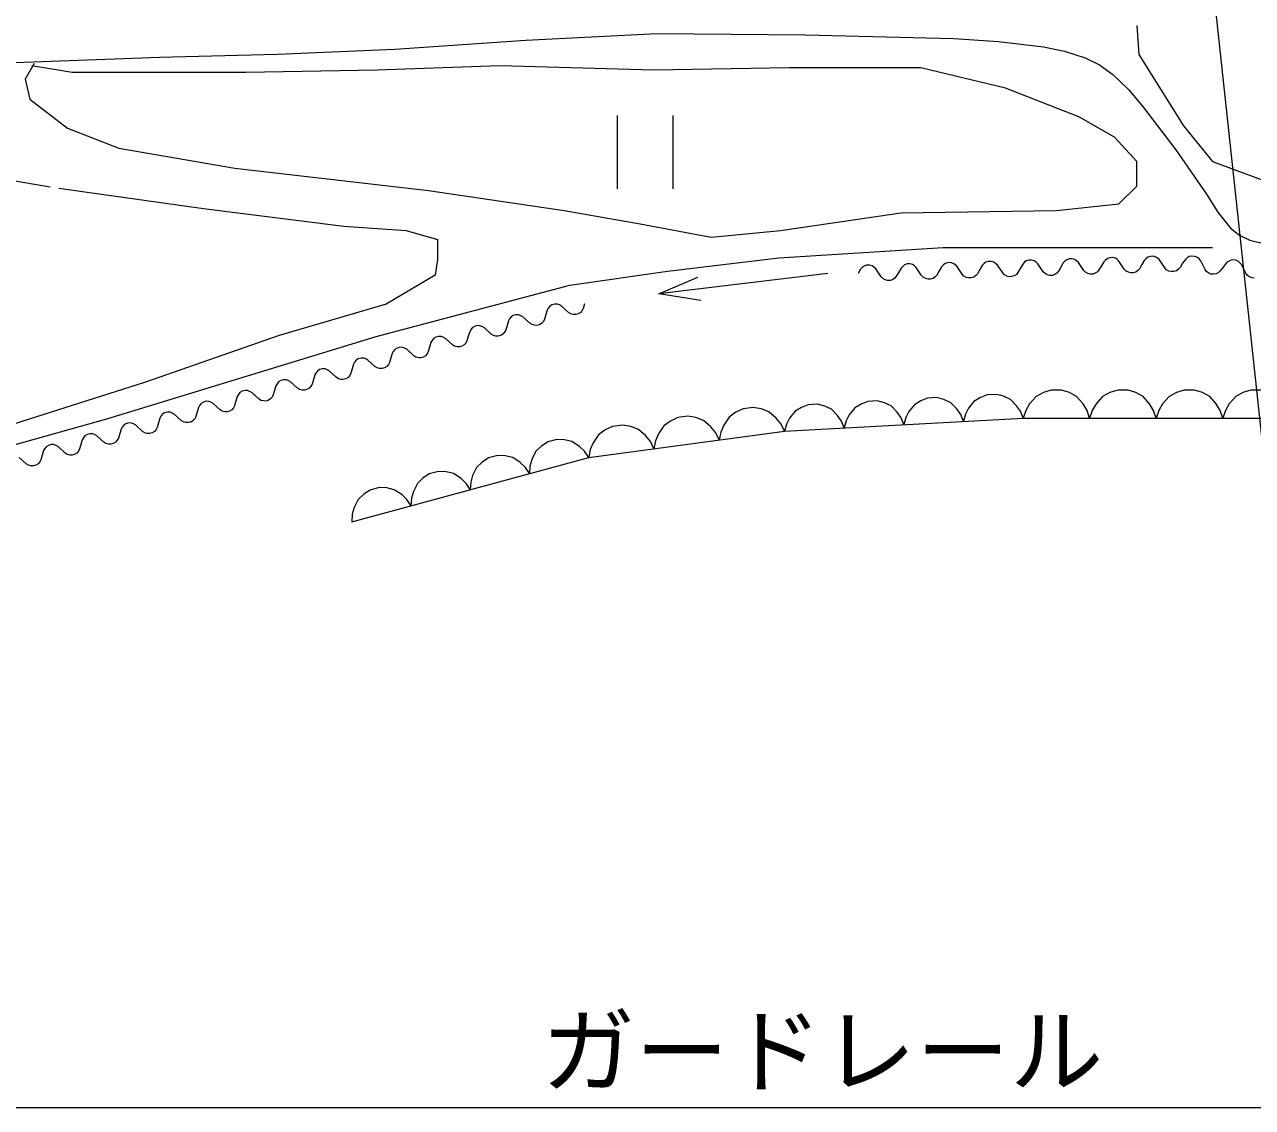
# Model space of a CAD drawing. Units: millimetres, scale not verified. Extents: x -625 to 708542, y -625 to 359900.
# Drawn here: x 101290 to 131438, y 228672 to 255253 of the extents above; entities that cross this region are included whole.
import ezdxf
from ezdxf.enums import TextEntityAlignment as Align

# ---------------------------------------------------------------- set-up
doc = ezdxf.new("R2010")
doc.units = ezdxf.units.MM
doc.header["$LTSCALE"] = 1000
doc.linetypes.add('DASHED', pattern=[7.5, 6, -1.5])
doc.layers.add('S-SUV', color=7, linetype='Continuous', lineweight=13)
doc.styles.add('ＭＳ ゴシック', font='')
doc.styles.get('ＭＳ ゴシック').set_extended_font_data('MS Gothic')

msp = doc.modelspace()

# ---------------------------------------------------------------- linework, layer by layer
at = {"layer": 'S-SUV'}
for p, q in [((133133, 231473), (129905, 261544)), ((110382, 254651), (113601, 254872)), ((113601, 254872), (116821, 255032)), ((116821, 255032), (120460, 255001)), ((120460, 255001), (124108, 254909)), ((124108, 254909), (125202, 254839)), ((125202, 254839), (126309, 254707)), ((101060, 254319), (104603, 254456)), ((104603, 254456), (107489, 254523)), ((107489, 254523), (110382, 254651)), ((126309, 254707), (126827, 254602)), ((126827, 254602), (127330, 254439)), ((127330, 254439), (127681, 254263)), ((127681, 254263), (128009, 254029)), ((128009, 254029), (128406, 253648)), ((128406, 253648), (128765, 253218)), ((115837, 253023), (115837, 251223)), ((117218, 251223), (117218, 253023)), ((128765, 253218), (129559, 252176)), ((129559, 252176), (130310, 251088)), ((130310, 251088), (130588, 250647)), ((130588, 250647), (130903, 250258)), ((130903, 250258), (131118, 250087)), ((131118, 250087), (131373, 249964)), ((131373, 249964), (131744, 249874)), ((119812, 249527), (123843, 249778)), ((123843, 249778), (125311, 249778)), ((125311, 249778), (130460, 249778)), ((117073, 249199), (119812, 249527)), ((121903, 249326), (121855, 249287)), ((121965, 249345), (121903, 249326)), ((122035, 249347), (121965, 249345)), ((122100, 249329), (122035, 249347)), ((122143, 249298), (122100, 249329)), ((122850, 249318), (122811, 249277)), ((122899, 249357), (122850, 249318)), ((122960, 249376), (122899, 249357)), ((123030, 249378), (122960, 249376)), ((123095, 249360), (123030, 249378)), ((123139, 249329), (123095, 249360)), ((123185, 249288), (123139, 249329)), ((123845, 249349), (123807, 249308)), ((123894, 249388), (123845, 249349)), ((123956, 249407), (123894, 249388)), ((124025, 249409), (123956, 249407)), ((124091, 249391), (124025, 249409)), ((124134, 249360), (124091, 249391)), ((124180, 249319), (124134, 249360)), ((124311, 249124), (124180, 249319)), ((124802, 249339), (124743, 249237)), ((124841, 249380), (124802, 249339)), ((124889, 249419), (124841, 249380)), ((124951, 249438), (124889, 249419)), ((125021, 249440), (124951, 249438)), ((125086, 249422), (125021, 249440)), ((125129, 249391), (125086, 249422)), ((125175, 249351), (125129, 249391)), ((125306, 249155), (125175, 249351)), ((125797, 249370), (125738, 249269)), ((125836, 249411), (125797, 249370)), ((125884, 249450), (125836, 249411)), ((125946, 249469), (125884, 249450)), ((126016, 249471), (125946, 249469)), ((126081, 249454), (126016, 249471)), ((126124, 249423), (126081, 249454)), ((126171, 249382), (126124, 249423)), ((126301, 249186), (126171, 249382)), ((126793, 249401), (126734, 249300)), ((126831, 249442), (126793, 249401)), ((126880, 249481), (126831, 249442)), ((126941, 249500), (126880, 249481)), ((127011, 249503), (126941, 249500)), ((127076, 249485), (127011, 249503)), ((127120, 249454), (127076, 249485)), ((127166, 249413), (127120, 249454)), ((127296, 249218), (127166, 249413)), ((127729, 249331), (127670, 249229)), ((127788, 249432), (127729, 249331)), ((127826, 249473), (127788, 249432)), ((127875, 249512), (127826, 249473)), ((127937, 249531), (127875, 249512)), ((128006, 249534), (127937, 249531)), ((128072, 249516), (128006, 249534)), ((128115, 249485), (128072, 249516)), ((128161, 249444), (128115, 249485)), ((128292, 249249), (128161, 249444)), ((128724, 249362), (128665, 249260)), ((128783, 249463), (128724, 249362)), ((128822, 249504), (128783, 249463)), ((128870, 249543), (128822, 249504)), ((128932, 249563), (128870, 249543)), ((129002, 249565), (128932, 249563)), ((129067, 249547), (129002, 249565)), ((129110, 249516), (129067, 249547)), ((129156, 249475), (129110, 249516)), ((129287, 249280), (129156, 249475)), ((129719, 249393), (129660, 249291)), ((129791, 249487), (129719, 249393)), ((129835, 249524), (129791, 249487)), ((129888, 249557), (129835, 249524)), ((129953, 249568), (129888, 249557)), ((130023, 249562), (129953, 249568)), ((130086, 249536), (130023, 249562)), ((130126, 249499), (130086, 249536)), ((130167, 249453), (130126, 249499)), ((130273, 249241), (130167, 249453)), ((130793, 249395), (130721, 249301)), ((130836, 249432), (130793, 249395)), ((130890, 249464), (130836, 249432)), ((130954, 249476), (130890, 249464)), ((131024, 249470), (130954, 249476)), ((131087, 249444), (131024, 249470)), ((131127, 249407), (131087, 249444)), ((131168, 249361), (131127, 249407)), ((131275, 249149), (131168, 249361)), ((114682, 248852), (117073, 249199)), ((121011, 249144), (116864, 248646)), ((116864, 248646), (117822, 249049)), ((121816, 249246), (121757, 249144)), ((121855, 249287), (121816, 249246)), ((122189, 249257), (122143, 249298)), ((122320, 249062), (122189, 249257)), ((122364, 249016), (122320, 249062)), ((122420, 248985), (122364, 249016)), ((122655, 249028), (122604, 248991)), ((122693, 249074), (122655, 249028)), ((122752, 249175), (122693, 249074)), ((122811, 249277), (122752, 249175)), ((123315, 249093), (123185, 249288)), ((123359, 249047), (123315, 249093)), ((123415, 249017), (123359, 249047)), ((123473, 249001), (123415, 249017)), ((123599, 249022), (123535, 249003)), ((123650, 249059), (123599, 249022)), ((123689, 249105), (123650, 249059)), ((123748, 249206), (123689, 249105)), ((123807, 249308), (123748, 249206)), ((124354, 249078), (124311, 249124)), ((124410, 249048), (124354, 249078)), ((124468, 249032), (124410, 249048)), ((124530, 249034), (124468, 249032)), ((124594, 249053), (124530, 249034)), ((124645, 249090), (124594, 249053)), ((124684, 249136), (124645, 249090)), ((124743, 249237), (124684, 249136)), ((125350, 249109), (125306, 249155)), ((125405, 249079), (125350, 249109)), ((125463, 249063), (125405, 249079)), ((125525, 249065), (125463, 249063)), ((125590, 249085), (125525, 249065)), ((125641, 249121), (125590, 249085)), ((125679, 249167), (125641, 249121)), ((125738, 249269), (125679, 249167)), ((126345, 249141), (126301, 249186)), ((126401, 249110), (126345, 249141)), ((126458, 249094), (126401, 249110)), ((126521, 249096), (126458, 249094)), ((126585, 249116), (126521, 249096)), ((126636, 249152), (126585, 249116)), ((126674, 249198), (126636, 249152)), ((126734, 249300), (126674, 249198)), ((127340, 249172), (127296, 249218)), ((127396, 249141), (127340, 249172)), ((127454, 249125), (127396, 249141)), ((127516, 249127), (127454, 249125)), ((127580, 249147), (127516, 249127)), ((127631, 249183), (127580, 249147)), ((127670, 249229), (127631, 249183)), ((128336, 249203), (128292, 249249)), ((128391, 249172), (128336, 249203)), ((128449, 249156), (128391, 249172)), ((128511, 249158), (128449, 249156)), ((128575, 249178), (128511, 249158)), ((128627, 249214), (128575, 249178)), ((128665, 249260), (128627, 249214)), ((129331, 249234), (129287, 249280)), ((129387, 249203), (129331, 249234)), ((129444, 249188), (129387, 249203)), ((129507, 249190), (129444, 249188)), ((129571, 249209), (129507, 249190)), ((129622, 249245), (129571, 249209)), ((129660, 249291), (129622, 249245)), ((130312, 249189), (130273, 249241)), ((130364, 249152), (130312, 249189)), ((130420, 249129), (130364, 249152)), ((130482, 249123), (130420, 249129)), ((130549, 249135), (130482, 249123)), ((130605, 249165), (130549, 249135)), ((130649, 249206), (130605, 249165)), ((130721, 249301), (130649, 249206)), ((131313, 249097), (131275, 249149)), ((131365, 249060), (131313, 249097)), ((131421, 249037), (131365, 249060)), ((131484, 249031), (131421, 249037)), ((109927, 247598), (114682, 248852)), ((122477, 248970), (122420, 248985)), ((122540, 248972), (122477, 248970)), ((122604, 248991), (122540, 248972)), ((123535, 249003), (123473, 249001)), ((117891, 248480), (116864, 248646)), ((113356, 248128), (113289, 248109)), ((113423, 248126), (113356, 248128)), ((113472, 248107), (113423, 248126)), ((114088, 248132), (114055, 248021)), ((114121, 248244), (114088, 248132)), ((114148, 248293), (114121, 248244)), ((114186, 248342), (114148, 248293)), ((114240, 248375), (114186, 248342)), ((114307, 248393), (114240, 248375)), ((114374, 248392), (114307, 248393)), ((114423, 248372), (114374, 248392)), ((114477, 248343), (114423, 248372)), ((114649, 248186), (114477, 248343)), ((114702, 248153), (114649, 248186)), ((114763, 248136), (114702, 248153)), ((114823, 248135), (114763, 248136)), ((114882, 248151), (114823, 248135)), ((114939, 248185), (114882, 248151)), ((114980, 248233), (114939, 248185)), ((115006, 248286), (114980, 248233)), ((115039, 248398), (115006, 248286)), ((112284, 247811), (112246, 247762)), ((112338, 247844), (112284, 247811)), ((112405, 247863), (112338, 247844)), ((112472, 247861), (112405, 247863)), ((112521, 247841), (112472, 247861)), ((112575, 247813), (112521, 247841)), ((112747, 247656), (112575, 247813)), ((113137, 247867), (113104, 247755)), ((113170, 247979), (113137, 247867)), ((113197, 248027), (113170, 247979)), ((113235, 248076), (113197, 248027)), ((113289, 248109), (113235, 248076)), ((113526, 248078), (113472, 248107)), ((113698, 247921), (113526, 248078)), ((113751, 247887), (113698, 247921)), ((113812, 247871), (113751, 247887)), ((113871, 247869), (113812, 247871)), ((113931, 247886), (113871, 247869)), ((113988, 247920), (113931, 247886)), ((114029, 247967), (113988, 247920)), ((114055, 248021), (114029, 247967)), ((103311, 245573), (109927, 247598)), ((111333, 247545), (111295, 247496)), ((111387, 247579), (111333, 247545)), ((111454, 247597), (111387, 247579)), ((111521, 247595), (111454, 247597)), ((111570, 247576), (111521, 247595)), ((111624, 247547), (111570, 247576)), ((111796, 247390), (111624, 247547)), ((112186, 247601), (112153, 247490)), ((112219, 247713), (112186, 247601)), ((112246, 247762), (112219, 247713)), ((112800, 247622), (112747, 247656)), ((112861, 247605), (112800, 247622)), ((112920, 247604), (112861, 247605)), ((112980, 247621), (112920, 247604)), ((113037, 247654), (112980, 247621)), ((113078, 247702), (113037, 247654)), ((113104, 247755), (113078, 247702)), ((110344, 247231), (110316, 247182)), ((110381, 247280), (110344, 247231)), ((110436, 247313), (110381, 247280)), ((110503, 247332), (110436, 247313)), ((110570, 247330), (110503, 247332)), ((110619, 247310), (110570, 247330)), ((110673, 247282), (110619, 247310)), ((110845, 247125), (110673, 247282)), ((111202, 247224), (111176, 247171)), ((111235, 247336), (111202, 247224)), ((111267, 247448), (111235, 247336)), ((111295, 247496), (111267, 247448)), ((111849, 247356), (111796, 247390)), ((111910, 247340), (111849, 247356)), ((111969, 247339), (111910, 247340)), ((112029, 247355), (111969, 247339)), ((112086, 247389), (112029, 247355)), ((112127, 247436), (112086, 247389)), ((112153, 247490), (112127, 247436)), ((109365, 246917), (109332, 246805)), ((109393, 246966), (109365, 246917)), ((109430, 247014), (109393, 246966)), ((109485, 247048), (109430, 247014)), ((109552, 247066), (109485, 247048)), ((109619, 247064), (109552, 247066)), ((109668, 247045), (109619, 247064)), ((109722, 247016), (109668, 247045)), ((109894, 246859), (109722, 247016)), ((110251, 246959), (110225, 246905)), ((110284, 247071), (110251, 246959)), ((110316, 247182), (110284, 247071)), ((110898, 247091), (110845, 247125)), ((110959, 247075), (110898, 247091)), ((111018, 247073), (110959, 247075)), ((111078, 247090), (111018, 247073)), ((111135, 247124), (111078, 247090)), ((111176, 247171), (111135, 247124)), ((108414, 246651), (108381, 246540)), ((108442, 246700), (108414, 246651)), ((108479, 246749), (108442, 246700)), ((108534, 246782), (108479, 246749)), ((108601, 246801), (108534, 246782)), ((108668, 246799), (108601, 246801)), ((108717, 246779), (108668, 246799)), ((108771, 246751), (108717, 246779)), ((108943, 246594), (108771, 246751)), ((109273, 246640), (109233, 246593)), ((109300, 246693), (109273, 246640)), ((109332, 246805), (109300, 246693)), ((109947, 246825), (109894, 246859)), ((110008, 246809), (109947, 246825)), ((110067, 246808), (110008, 246809)), ((110127, 246824), (110067, 246808)), ((110184, 246858), (110127, 246824)), ((110225, 246905), (110184, 246858)), ((107463, 246386), (107430, 246274)), ((107491, 246435), (107463, 246386)), ((107528, 246484), (107491, 246435)), ((107583, 246517), (107528, 246484)), ((107650, 246535), (107583, 246517)), ((107717, 246534), (107650, 246535)), ((107766, 246514), (107717, 246534)), ((107820, 246486), (107766, 246514)), ((107992, 246329), (107820, 246486)), ((108045, 246295), (107992, 246329)), ((108282, 246327), (108225, 246294)), ((108322, 246375), (108282, 246327)), ((108348, 246428), (108322, 246375)), ((108381, 246540), (108348, 246428)), ((108996, 246560), (108943, 246594)), ((109057, 246544), (108996, 246560)), ((109116, 246542), (109057, 246544)), ((109176, 246559), (109116, 246542)), ((109233, 246593), (109176, 246559)), ((105748, 246005), (105681, 245986)), ((105815, 246003), (105748, 246005)), ((105864, 245983), (105815, 246003)), ((106479, 246009), (106446, 245897)), ((106512, 246121), (106479, 246009)), ((106540, 246169), (106512, 246121)), ((106577, 246218), (106540, 246169)), ((106632, 246251), (106577, 246218)), ((106699, 246270), (106632, 246251)), ((106766, 246268), (106699, 246270)), ((106815, 246249), (106766, 246268)), ((106869, 246220), (106815, 246249)), ((107041, 246063), (106869, 246220)), ((107094, 246029), (107041, 246063)), ((107155, 246013), (107094, 246029)), ((107214, 246012), (107155, 246013)), ((107274, 246028), (107214, 246012)), ((107331, 246062), (107274, 246028)), ((107371, 246109), (107331, 246062)), ((107397, 246163), (107371, 246109)), ((107430, 246274), (107397, 246163)), ((108106, 246278), (108045, 246295)), ((108165, 246277), (108106, 246278)), ((108225, 246294), (108165, 246277)), ((121998, 246002), (121829, 245938)), ((122225, 246015), (121998, 246002)), ((122400, 245969), (122225, 246015)), ((123293, 246018), (123137, 245922)), ((123462, 246083), (123293, 246018)), ((123689, 246095), (123462, 246083)), ((123864, 246050), (123689, 246095)), ((124030, 245971), (123864, 246050)), ((124601, 246002), (124467, 245833)), ((124757, 246099), (124601, 246002)), ((124927, 246164), (124757, 246099)), ((125153, 246176), (124927, 246164)), ((125329, 246131), (125153, 246176)), ((125495, 246052), (125329, 246131)), ((125646, 245898), (125495, 246052)), ((126125, 246122), (125965, 245942)), ((126304, 246220), (126125, 246122)), ((126496, 246281), (126304, 246220)), ((126750, 246281), (126496, 246281)), ((126942, 246220), (126750, 246281)), ((127121, 246122), (126942, 246220)), ((127281, 245942), (127121, 246122)), ((127758, 246122), (127599, 245942)), ((127938, 246220), (127758, 246122)), ((128130, 246281), (127938, 246220)), ((128383, 246281), (128130, 246281)), ((128575, 246220), (128383, 246281)), ((128755, 246122), (128575, 246220)), ((128914, 245942), (128755, 246122)), ((129392, 246122), (129233, 245942)), ((129572, 246220), (129392, 246122)), ((129764, 246281), (129572, 246220)), ((130017, 246281), (129764, 246281)), ((130209, 246220), (130017, 246281)), ((130389, 246122), (130209, 246220)), ((130548, 245942), (130389, 246122)), ((131026, 246122), (130866, 245942)), ((131205, 246220), (131026, 246122)), ((131397, 246281), (131205, 246220)), ((131651, 246281), (131397, 246281)), ((104730, 245721), (104675, 245687)), ((104796, 245739), (104730, 245721)), ((104864, 245737), (104796, 245739)), ((104913, 245718), (104864, 245737)), ((104967, 245689), (104913, 245718)), ((105528, 245744), (105495, 245632)), ((105561, 245855), (105528, 245744)), ((105589, 245904), (105561, 245855)), ((105626, 245953), (105589, 245904)), ((105681, 245986), (105626, 245953)), ((105918, 245955), (105864, 245983)), ((106090, 245798), (105918, 245955)), ((106143, 245764), (106090, 245798)), ((106204, 245748), (106143, 245764)), ((106263, 245746), (106204, 245748)), ((106322, 245763), (106263, 245746)), ((106380, 245797), (106322, 245763)), ((106420, 245844), (106380, 245797)), ((106446, 245897), (106420, 245844)), ((118752, 245735), (118589, 245615)), ((118932, 245821), (118752, 245735)), ((119181, 245854), (118932, 245821)), ((119377, 245819), (119181, 245854)), ((119566, 245747), (119377, 245819)), ((119746, 245592), (119566, 245747)), ((120208, 245760), (120074, 245591)), ((120364, 245857), (120208, 245760)), ((120533, 245921), (120364, 245857)), ((120760, 245934), (120533, 245921)), ((120935, 245888), (120760, 245934)), ((121101, 245809), (120935, 245888)), ((121253, 245656), (121101, 245809)), ((121672, 245841), (121538, 245672)), ((121829, 245938), (121672, 245841)), ((122566, 245890), (122400, 245969)), ((122717, 245737), (122566, 245890)), ((122813, 245599), (122717, 245737)), ((123003, 245753), (122927, 245605)), ((123137, 245922), (123003, 245753)), ((124182, 245818), (124030, 245971)), ((124278, 245680), (124182, 245818)), ((124467, 245833), (124391, 245686)), ((125742, 245761), (125646, 245898)), ((125806, 245595), (125742, 245761)), ((125871, 245783), (125806, 245595)), ((125965, 245942), (125871, 245783)), ((127379, 245783), (127281, 245942)), ((127440, 245595), (127379, 245783)), ((127505, 245783), (127440, 245595)), ((127599, 245942), (127505, 245783)), ((129012, 245783), (128914, 245942)), ((129073, 245595), (129012, 245783)), ((129139, 245783), (129073, 245595)), ((129233, 245942), (129139, 245783)), ((130646, 245783), (130548, 245942)), ((130707, 245595), (130646, 245783)), ((130773, 245783), (130707, 245595)), ((130866, 245942), (130773, 245783)), ((99666, 244551), (103311, 245573)), ((103724, 245422), (103686, 245373)), ((103779, 245455), (103724, 245422)), ((103845, 245474), (103779, 245455)), ((103913, 245472), (103845, 245474)), ((103962, 245452), (103913, 245472)), ((104016, 245424), (103962, 245452)), ((104188, 245267), (104016, 245424)), ((104577, 245478), (104544, 245366)), ((104610, 245590), (104577, 245478)), ((104637, 245638), (104610, 245590)), ((104675, 245687), (104637, 245638)), ((105139, 245532), (104967, 245689)), ((105192, 245498), (105139, 245532)), ((105253, 245482), (105192, 245498)), ((105312, 245481), (105253, 245482)), ((105371, 245497), (105312, 245481)), ((105429, 245531), (105371, 245497)), ((105469, 245578), (105429, 245531)), ((105495, 245632), (105469, 245578)), ((115976, 245423), (115728, 245390)), ((116172, 245388), (115976, 245423)), ((116986, 245400), (116854, 245203)), ((117150, 245520), (116986, 245400)), ((117330, 245605), (117150, 245520)), ((117578, 245639), (117330, 245605)), ((117775, 245604), (117578, 245639)), ((117964, 245531), (117775, 245604)), ((118144, 245376), (117964, 245531)), ((118456, 245418), (118385, 245249)), ((118589, 245615), (118456, 245418)), ((119864, 245448), (119746, 245592)), ((119948, 245272), (119864, 245448)), ((119948, 245272), (125806, 245595)), ((119998, 245444), (119948, 245272)), ((120074, 245591), (119998, 245444)), ((121349, 245518), (121253, 245656)), ((121413, 245353), (121349, 245518)), ((121462, 245524), (121413, 245353)), ((121538, 245672), (121462, 245524)), ((122877, 245434), (122813, 245599)), ((122927, 245605), (122877, 245434)), ((124342, 245514), (124278, 245680)), ((124391, 245686), (124342, 245514)), ((125806, 245595), (132341, 245595)), ((102735, 245108), (102708, 245059)), ((102773, 245157), (102735, 245108)), ((102828, 245190), (102773, 245157)), ((102894, 245208), (102828, 245190)), ((102961, 245207), (102894, 245208)), ((103011, 245187), (102961, 245207)), ((103065, 245159), (103011, 245187)), ((103237, 245001), (103065, 245159)), ((103593, 245101), (103567, 245048)), ((103626, 245213), (103593, 245101)), ((103659, 245324), (103626, 245213)), ((103686, 245373), (103659, 245324)), ((104241, 245233), (104188, 245267)), ((104302, 245217), (104241, 245233)), ((104361, 245215), (104302, 245217)), ((104420, 245232), (104361, 245215)), ((104478, 245266), (104420, 245232)), ((104518, 245313), (104478, 245266)), ((104544, 245366), (104518, 245313)), ((115141, 244626), (119948, 245272)), ((115384, 245184), (115251, 244987)), ((115547, 245304), (115384, 245184)), ((115728, 245390), (115547, 245304)), ((116361, 245316), (116172, 245388)), ((116541, 245161), (116361, 245316)), ((116659, 245017), (116541, 245161)), ((116854, 245203), (116783, 245034)), ((118261, 245233), (118144, 245376)), ((118346, 245057), (118261, 245233)), ((118385, 245249), (118346, 245057)), ((101784, 244842), (101757, 244794)), ((101822, 244891), (101784, 244842)), ((101877, 244924), (101822, 244891)), ((101943, 244943), (101877, 244924)), ((102010, 244941), (101943, 244943)), ((102059, 244922), (102010, 244941)), ((102114, 244893), (102059, 244922)), ((102286, 244736), (102114, 244893)), ((102642, 244836), (102616, 244782)), ((102675, 244947), (102642, 244836)), ((102708, 245059), (102675, 244947)), ((103290, 244968), (103237, 245001)), ((103351, 244951), (103290, 244968)), ((103410, 244950), (103351, 244951)), ((103469, 244966), (103410, 244950)), ((103526, 245000), (103469, 244966)), ((103567, 245048), (103526, 245000)), ((113980, 244908), (113843, 244778)), ((114136, 245009), (113980, 244908)), ((114361, 245070), (114136, 245009)), ((114547, 245062), (114361, 245070)), ((114730, 245018), (114547, 245062)), ((114915, 244896), (114730, 245018)), ((115041, 244778), (114915, 244896)), ((115180, 244819), (115141, 244626)), ((115251, 244987), (115180, 244819)), ((116743, 244841), (116659, 245017)), ((116783, 245034), (116743, 244841)), ((101334, 244471), (101162, 244628)), ((101665, 244517), (101624, 244470)), ((101691, 244570), (101665, 244517)), ((101724, 244682), (101691, 244570)), ((101757, 244794), (101724, 244682)), ((102339, 244702), (102286, 244736)), ((102399, 244686), (102339, 244702)), ((102459, 244684), (102399, 244686)), ((102518, 244701), (102459, 244684)), ((102575, 244735), (102518, 244701)), ((102616, 244782), (102575, 244735)), ((109324, 243050), (115141, 244626)), ((112525, 244514), (112389, 244384)), ((112681, 244615), (112525, 244514)), ((112907, 244676), (112681, 244615)), ((113092, 244668), (112907, 244676)), ((113276, 244624), (113092, 244668)), ((113461, 244502), (113276, 244624)), ((113587, 244384), (113461, 244502)), ((113745, 244579), (113700, 244415)), ((113843, 244778), (113745, 244579)), ((115141, 244626), (115041, 244778)), ((101387, 244437), (101334, 244471)), ((101448, 244420), (101387, 244437)), ((101508, 244419), (101448, 244420)), ((101567, 244436), (101508, 244419)), ((101624, 244470), (101567, 244436)), ((111227, 244221), (111071, 244120)), ((111452, 244282), (111227, 244221)), ((111638, 244274), (111452, 244282)), ((111822, 244230), (111638, 244274)), ((112007, 244108), (111822, 244230)), ((112389, 244384), (112290, 244185)), ((113687, 244232), (113587, 244384)), ((113700, 244415), (113687, 244232)), ((110935, 243990), (110836, 243791)), ((111071, 244120), (110935, 243990)), ((112132, 243990), (112007, 244108)), ((112232, 243838), (112132, 243990)), ((112245, 244021), (112232, 243838)), ((112290, 244185), (112245, 244021)), ((109480, 243596), (109382, 243398)), ((109617, 243727), (109480, 243596)), ((109773, 243827), (109617, 243727)), ((109998, 243888), (109773, 243827)), ((110184, 243880), (109998, 243888)), ((110367, 243836), (110184, 243880)), ((110552, 243715), (110367, 243836)), ((110678, 243596), (110552, 243715)), ((110778, 243444), (110678, 243596)), ((110791, 243627), (110778, 243444)), ((110836, 243791), (110791, 243627)), ((109382, 243398), (109337, 243233)), ((109337, 243233), (109324, 243050)), ((93038, 228672), (146516, 228672))]:
    msp.add_line(p, q, dxfattribs=at)
at = {"layer": 'S-SUV', "linetype": 'DASHED'}
for p, q in [((128597, 255226), (128652, 254515)), ((128652, 254515), (129746, 252765)), ((101528, 254296), (101309, 253913)), ((102457, 254077), (101473, 254241)), ((112957, 254241), (109949, 254132)), ((116731, 254132), (112957, 254241)), ((120066, 254187), (116731, 254132)), ((123293, 254187), (120066, 254187)), ((125371, 253695), (123293, 254187)), ((101309, 253913), (101418, 253421)), ((106723, 254077), (102457, 254077)), ((109949, 254132), (106723, 254077)), ((127176, 252984), (125371, 253695)), ((101418, 253421), (102348, 252710)), ((128051, 252491), (127176, 252984)), ((102348, 252710), (103606, 252218)), ((129746, 252765), (130457, 251890)), ((128597, 251890), (128051, 252491)), ((96005, 252273), (102129, 251234)), ((103606, 252218), (106450, 251726)), ((128597, 251288), (128597, 251890)), ((130457, 251890), (132097, 251288)), ((106450, 251726), (111207, 251179)), ((102129, 251234), (105684, 250742)), ((111207, 251179), (114543, 250687)), ((128160, 250851), (128597, 251288)), ((126629, 250687), (128160, 250851)), ((105684, 250742), (109129, 250304)), ((114543, 250687), (116402, 250359)), ((119848, 250195), (122801, 250632)), ((122801, 250632), (126629, 250687)), ((109129, 250304), (110660, 250195)), ((116402, 250359), (118152, 250031)), ((110660, 250195), (111426, 249976)), ((111426, 249976), (111426, 249484)), ((118152, 250031), (119848, 250195)), ((111426, 249484), (111371, 249101)), ((111371, 249101), (110168, 248390)), ((110168, 248390), (107543, 247624)), ((107543, 247624), (104262, 246476)), ((104262, 246476), (100653, 245328))]:
    msp.add_line(p, q, dxfattribs=at)

# ---------------------------------------------------------------- texts
at = {"layer": 'S-SUV', "style": 'ＭＳ ゴシック'}
msp.add_text('ガードレール', height=1686, dxfattribs=at).set_placement((113980, 228712), align=Align.BOTTOM_LEFT)

doc.saveas('drawing.dxf')
